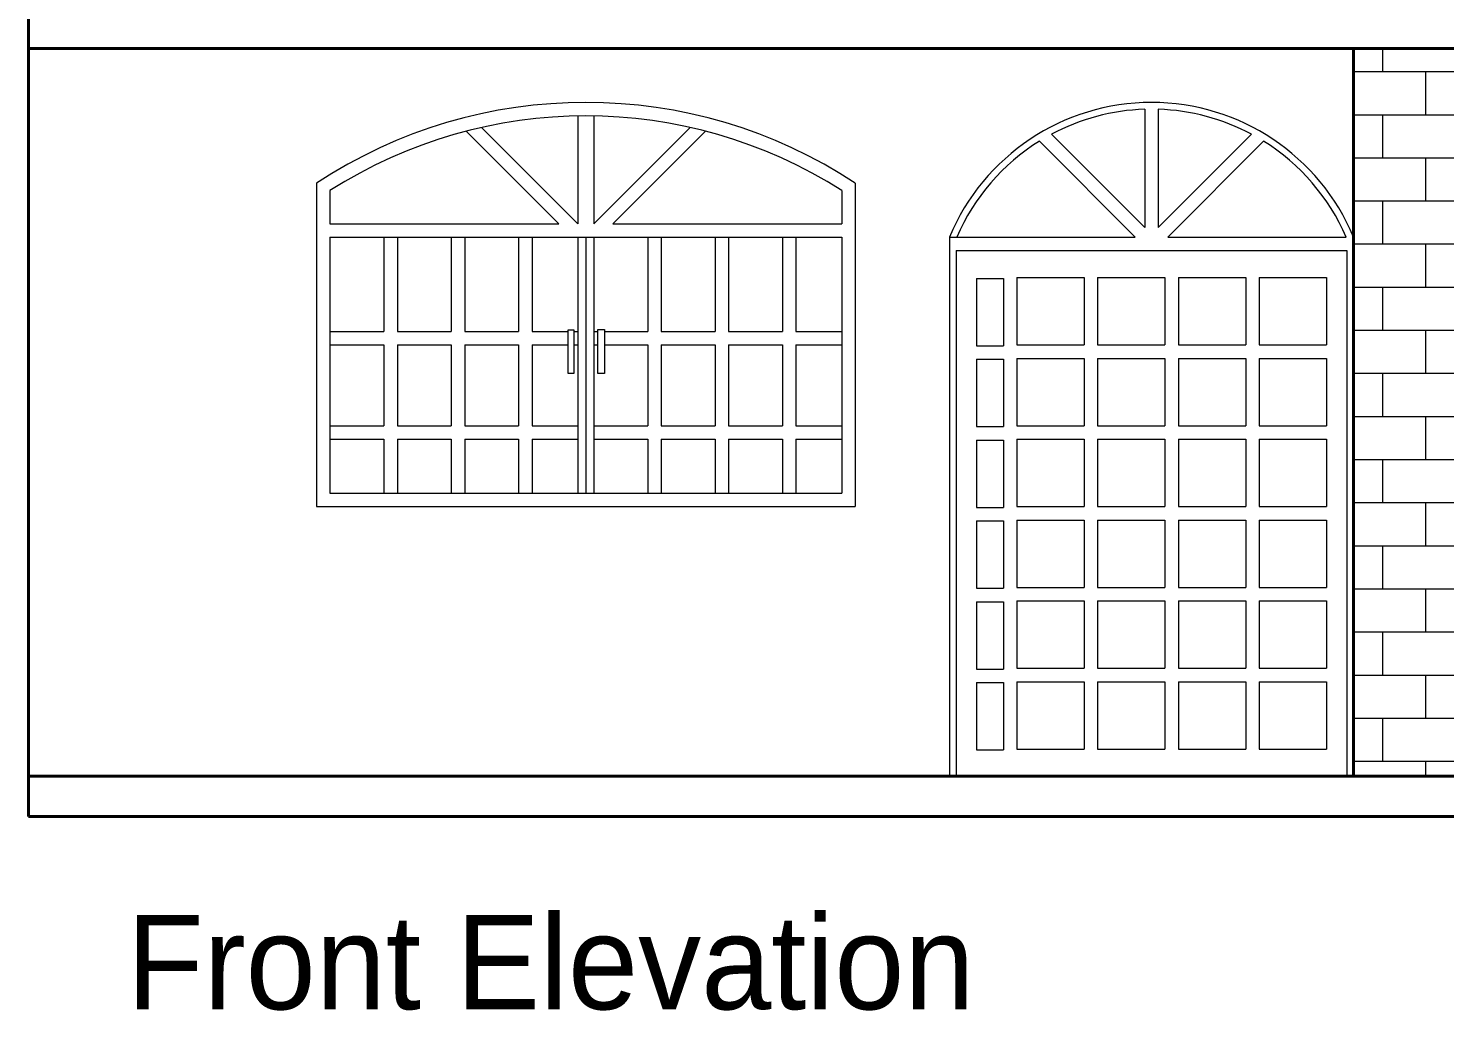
# Model space of a CAD drawing. Header units: inches. Extents: x -114 to 163, y -251 to 267.
# Drawn here: x 97.04 to 102.3, y 49.73 to 53.38 of the extents above; entities that cross this region are included whole.
import ezdxf

# ---------------------------------------------------------------- set-up
doc = ezdxf.new("R2010")
doc.units = ezdxf.units.IN
doc.header["$MEASUREMENT"] = 0
doc.layers.add('01-Text', color=250, linetype='Continuous')
doc.layers.add('DOOR WINDOW 1 75', color=7, linetype='Continuous', lineweight=9, true_color=0x666666)
doc.layers.add('HATCH A 1 75', color=7, linetype='Continuous', lineweight=0, true_color=0xdedede)
doc.layers.add('WALL 1 75', color=250, linetype='Continuous', lineweight=40)
doc.styles.add('SS Projects_75_notes', font='bahnschrift.ttf', dxfattribs={"height": 0.35})

msp = doc.modelspace()

# ---------------------------------------------------------------- hatches: boundary and pattern name
at = {"layer": 'HATCH A 1 75'}
h = msp.add_hatch(dxfattribs=at)
h.set_pattern_fill('AR-B816', color=256, scale=0.02, style=0)
h.set_pattern_definition([(0, (52.78625, 64.09909), (0, 0.16), []), (90, (52.78625, 64.09909), (-0.16, 0.16), [0.16, -0.16])])
h.paths.add_polyline_path([(101.9578, 50.6046), (102.4078, 50.6046), (102.4078, 53.3046), (101.9578, 53.3046)])

# ---------------------------------------------------------------- linework, layer by layer
at = {"layer": 'DOOR WINDOW 1 75'}
for p, q in [((101.1828, 53.1046), (101.1828, 53.1043)), ((101.1828, 53.0792), (101.1828, 52.64)), ((101.2328, 53.1046), (101.2328, 53.1043)), ((101.2328, 53.0792), (101.2328, 52.64)), ((99.0778, 52.6546), (98.7207, 53.0117)), ((99.0778, 53.0544), (99.0778, 52.6546)), ((99.1378, 53.0544), (99.1378, 52.6546)), ((99.1378, 52.6546), (99.4949, 53.0117)), ((99.0071, 52.6546), (98.6638, 52.9979)), ((99.2085, 52.6546), (99.5518, 52.9979)), ((101.1474, 52.6046), (100.7915, 52.9606)), ((101.1828, 52.64), (100.8363, 52.9865)), ((101.2328, 52.64), (101.5793, 52.9865)), ((101.2681, 52.6046), (101.6241, 52.9606)), ((98.1078, 52.8046), (98.1078, 51.6046)), ((100.1078, 52.8046), (100.1078, 51.6046)), ((98.1578, 52.7775), (98.1578, 52.6546)), ((100.0578, 52.7775), (100.0578, 52.6546)), ((98.1578, 52.6546), (99.0071, 52.6546)), ((99.2085, 52.6546), (100.0578, 52.6546)), ((98.1578, 52.6046), (100.0578, 52.6046)), ((98.1578, 52.6046), (98.1578, 51.6546)), ((98.3578, 52.6046), (98.3578, 52.2546)), ((98.4078, 52.6046), (98.4078, 52.2546)), ((98.6078, 52.6046), (98.6078, 52.2546)), ((98.6578, 52.6046), (98.6578, 52.2546)), ((98.8578, 52.6046), (98.8578, 52.2546)), ((98.9078, 52.6046), (98.9078, 52.2546)), ((99.0778, 52.6046), (99.0778, 51.6546)), ((99.1078, 52.6046), (99.1078, 51.6546)), ((99.1378, 52.6046), (99.1378, 51.6546)), ((99.3378, 52.6046), (99.3378, 52.2546)), ((99.3878, 52.6046), (99.3878, 52.2546)), ((99.5878, 52.6046), (99.5878, 52.2546)), ((99.6378, 52.6046), (99.6378, 52.2546)), ((99.8378, 52.6046), (99.8378, 52.2546)), ((99.8878, 52.6046), (99.8878, 52.2546)), ((100.0578, 52.6046), (100.0578, 51.6546)), ((100.4578, 52.6046), (101.1474, 52.6046)), ((100.4578, 52.6046), (100.4578, 50.6046)), ((101.2681, 52.6046), (101.9306, 52.6046)), ((100.4828, 52.5546), (101.9328, 52.5546)), ((100.4828, 52.5546), (100.4828, 50.6046)), ((101.9328, 52.5546), (101.9328, 50.6046)), ((100.5578, 52.4514), (100.5578, 52.2014)), ((100.5578, 52.4514), (100.6578, 52.4514)), ((100.6578, 52.4514), (100.6578, 52.2014)), ((100.7078, 52.4546), (100.7078, 52.2046)), ((100.7078, 52.4546), (100.9578, 52.4546)), ((100.9578, 52.4546), (100.9578, 52.2046)), ((101.0078, 52.4546), (101.0078, 52.2046)), ((101.0078, 52.4546), (101.2578, 52.4546)), ((101.2578, 52.4546), (101.2578, 52.2046)), ((101.3078, 52.4546), (101.3078, 52.2046)), ((101.3078, 52.4546), (101.5578, 52.4546)), ((101.5578, 52.4546), (101.5578, 52.2046)), ((101.6078, 52.4546), (101.8578, 52.4546)), ((101.6078, 52.4546), (101.6078, 52.2046)), ((101.8578, 52.4546), (101.8578, 52.2046)), ((98.1578, 52.2546), (98.3578, 52.2546)), ((98.4078, 52.2546), (98.6078, 52.2546)), ((98.6578, 52.2546), (98.8578, 52.2546)), ((98.9078, 52.2546), (99.0423, 52.2546)), ((99.0634, 52.2546), (99.0778, 52.2546)), ((99.1378, 52.2546), (99.1517, 52.2546)), ((99.1768, 52.2546), (99.3378, 52.2546)), ((99.3878, 52.2546), (99.5878, 52.2546)), ((99.6378, 52.2546), (99.8378, 52.2546)), ((99.8878, 52.2546), (100.0578, 52.2546)), ((98.1578, 52.2046), (98.3578, 52.2046)), ((98.3578, 52.2046), (98.3578, 51.9046)), ((98.4078, 52.2046), (98.6078, 52.2046)), ((98.4078, 52.2046), (98.4078, 51.9046)), ((98.6078, 52.2046), (98.6078, 51.9046)), ((98.6578, 52.2046), (98.8578, 52.2046)), ((98.6578, 52.2046), (98.6578, 51.9046)), ((98.8578, 52.2046), (98.8578, 51.9046)), ((98.9078, 52.2046), (99.0423, 52.2046)), ((98.9078, 52.2046), (98.9078, 51.9046)), ((99.0634, 52.2046), (99.0778, 52.2046)), ((99.1378, 52.2046), (99.1517, 52.2046)), ((99.1768, 52.2046), (99.3378, 52.2046)), ((99.3378, 52.2046), (99.3378, 51.9046)), ((99.3878, 52.2046), (99.5878, 52.2046)), ((99.3878, 52.2046), (99.3878, 51.9046)), ((99.5878, 52.2046), (99.5878, 51.9046)), ((99.6378, 52.2046), (99.8378, 52.2046)), ((99.6378, 52.2046), (99.6378, 51.9046)), ((99.8378, 52.2046), (99.8378, 51.9046)), ((99.8878, 52.2046), (100.0578, 52.2046)), ((99.8878, 52.2046), (99.8878, 51.9046)), ((100.5578, 52.2014), (100.6578, 52.2014)), ((100.7078, 52.2046), (100.9578, 52.2046)), ((101.0078, 52.2046), (101.2578, 52.2046)), ((101.3078, 52.2046), (101.5578, 52.2046)), ((101.6078, 52.2046), (101.8578, 52.2046)), ((100.5578, 52.1514), (100.5578, 51.9014)), ((100.5578, 52.1514), (100.6578, 52.1514)), ((100.6578, 52.1514), (100.6578, 51.9014)), ((100.7078, 52.1546), (100.7078, 51.9046)), ((100.7078, 52.1546), (100.9578, 52.1546)), ((100.9578, 52.1546), (100.9578, 51.9046)), ((101.0078, 52.1546), (101.0078, 51.9046)), ((101.0078, 52.1546), (101.2578, 52.1546)), ((101.2578, 52.1546), (101.2578, 51.9046)), ((101.3078, 52.1546), (101.3078, 51.9046)), ((101.3078, 52.1546), (101.5578, 52.1546)), ((101.5578, 52.1546), (101.5578, 51.9046)), ((101.6078, 52.1546), (101.8578, 52.1546)), ((101.6078, 52.1546), (101.6078, 51.9046)), ((101.8578, 52.1546), (101.8578, 51.9046)), ((98.1578, 51.9046), (98.3578, 51.9046)), ((98.4078, 51.9046), (98.6078, 51.9046)), ((98.6578, 51.9046), (98.8578, 51.9046)), ((98.9078, 51.9046), (99.0778, 51.9046)), ((99.1378, 51.9046), (99.3378, 51.9046)), ((99.3878, 51.9046), (99.5878, 51.9046)), ((99.6378, 51.9046), (99.8378, 51.9046)), ((99.8878, 51.9046), (100.0578, 51.9046)), ((100.7078, 51.9046), (100.9578, 51.9046)), ((101.0078, 51.9046), (101.2578, 51.9046)), ((101.3078, 51.9046), (101.5578, 51.9046)), ((101.6078, 51.9046), (101.8578, 51.9046)), ((98.1578, 51.8546), (98.3578, 51.8546)), ((98.3578, 51.8546), (98.3578, 51.6546)), ((98.4078, 51.8546), (98.6078, 51.8546)), ((98.4078, 51.8546), (98.4078, 51.6546)), ((98.6078, 51.8546), (98.6078, 51.6546)), ((98.6578, 51.8546), (98.8578, 51.8546)), ((98.6578, 51.8546), (98.6578, 51.6546)), ((98.8578, 51.8546), (98.8578, 51.6546)), ((98.9078, 51.8546), (99.0778, 51.8546)), ((98.9078, 51.8546), (98.9078, 51.6546)), ((99.1378, 51.8546), (99.3378, 51.8546)), ((99.3378, 51.8546), (99.3378, 51.6546)), ((99.3878, 51.8546), (99.5878, 51.8546)), ((99.3878, 51.8546), (99.3878, 51.6546)), ((99.5878, 51.8546), (99.5878, 51.6546)), ((99.6378, 51.8546), (99.8378, 51.8546)), ((99.6378, 51.8546), (99.6378, 51.6546)), ((99.8378, 51.8546), (99.8378, 51.6546)), ((99.8878, 51.8546), (100.0578, 51.8546)), ((99.8878, 51.8546), (99.8878, 51.6546)), ((100.5578, 51.9014), (100.6578, 51.9014)), ((100.5578, 51.8514), (100.5578, 51.6014)), ((100.5578, 51.8514), (100.6578, 51.8514)), ((100.6578, 51.8514), (100.6578, 51.6014)), ((100.7078, 51.8546), (100.7078, 51.6046)), ((100.7078, 51.8546), (100.9578, 51.8546)), ((100.9578, 51.8546), (100.9578, 51.6046)), ((101.0078, 51.8546), (101.0078, 51.6046)), ((101.0078, 51.8546), (101.2578, 51.8546)), ((101.2578, 51.8546), (101.2578, 51.6046)), ((101.3078, 51.8546), (101.3078, 51.6046)), ((101.3078, 51.8546), (101.5578, 51.8546)), ((101.5578, 51.8546), (101.5578, 51.6046)), ((101.6078, 51.8546), (101.8578, 51.8546)), ((101.6078, 51.8546), (101.6078, 51.6046)), ((101.8578, 51.8546), (101.8578, 51.6046)), ((98.1578, 51.6546), (100.0578, 51.6546)), ((98.1078, 51.6046), (100.1078, 51.6046)), ((100.5578, 51.6014), (100.6578, 51.6014)), ((100.7078, 51.6046), (100.9578, 51.6046)), ((101.0078, 51.6046), (101.2578, 51.6046)), ((101.3078, 51.6046), (101.5578, 51.6046)), ((101.6078, 51.6046), (101.8578, 51.6046)), ((100.5578, 51.5514), (100.5578, 51.3014)), ((100.5578, 51.5514), (100.6578, 51.5514)), ((100.6578, 51.5514), (100.6578, 51.3014)), ((100.7078, 51.5546), (100.7078, 51.3046)), ((100.7078, 51.5546), (100.9578, 51.5546)), ((100.9578, 51.5546), (100.9578, 51.3046)), ((101.0078, 51.5546), (101.0078, 51.3046)), ((101.0078, 51.5546), (101.2578, 51.5546)), ((101.2578, 51.5546), (101.2578, 51.3046)), ((101.3078, 51.5546), (101.3078, 51.3046)), ((101.3078, 51.5546), (101.5578, 51.5546)), ((101.5578, 51.5546), (101.5578, 51.3046)), ((101.6078, 51.5546), (101.8578, 51.5546)), ((101.6078, 51.5546), (101.6078, 51.3046)), ((101.8578, 51.5546), (101.8578, 51.3046)), ((100.5578, 51.3014), (100.6578, 51.3014)), ((100.7078, 51.3046), (100.9578, 51.3046)), ((101.0078, 51.3046), (101.2578, 51.3046)), ((101.3078, 51.3046), (101.5578, 51.3046)), ((101.6078, 51.3046), (101.8578, 51.3046)), ((100.5578, 51.2514), (100.5578, 51.0014)), ((100.5578, 51.2514), (100.6578, 51.2514)), ((100.6578, 51.2514), (100.6578, 51.0014)), ((100.7078, 51.2546), (100.7078, 51.0046)), ((100.7078, 51.2546), (100.9578, 51.2546)), ((100.9578, 51.2546), (100.9578, 51.0046)), ((101.0078, 51.2546), (101.0078, 51.0046)), ((101.0078, 51.2546), (101.2578, 51.2546)), ((101.2578, 51.2546), (101.2578, 51.0046)), ((101.3078, 51.2546), (101.3078, 51.0046)), ((101.3078, 51.2546), (101.5578, 51.2546)), ((101.5578, 51.2546), (101.5578, 51.0046)), ((101.6078, 51.2546), (101.8578, 51.2546)), ((101.6078, 51.2546), (101.6078, 51.0046)), ((101.8578, 51.2546), (101.8578, 51.0046)), ((100.5578, 51.0014), (100.6578, 51.0014)), ((100.7078, 51.0046), (100.9578, 51.0046)), ((101.0078, 51.0046), (101.2578, 51.0046)), ((101.3078, 51.0046), (101.5578, 51.0046)), ((101.6078, 51.0046), (101.8578, 51.0046)), ((100.5578, 50.9514), (100.5578, 50.7014)), ((100.5578, 50.9514), (100.6578, 50.9514)), ((100.6578, 50.9514), (100.6578, 50.7014)), ((100.7078, 50.9546), (100.7078, 50.7046)), ((100.7078, 50.9546), (100.9578, 50.9546)), ((100.9578, 50.9546), (100.9578, 50.7046)), ((101.0078, 50.9546), (101.0078, 50.7046)), ((101.0078, 50.9546), (101.2578, 50.9546)), ((101.2578, 50.9546), (101.2578, 50.7046)), ((101.3078, 50.9546), (101.3078, 50.7046)), ((101.3078, 50.9546), (101.5578, 50.9546)), ((101.5578, 50.9546), (101.5578, 50.7046)), ((101.6078, 50.9546), (101.6078, 50.7046)), ((101.6078, 50.9546), (101.8578, 50.9546)), ((101.8578, 50.9546), (101.8578, 50.7046)), ((100.5578, 50.7014), (100.6578, 50.7014)), ((100.7078, 50.7046), (100.9578, 50.7046)), ((101.0078, 50.7046), (101.2578, 50.7046)), ((101.3078, 50.7046), (101.5578, 50.7046)), ((101.6078, 50.7046), (101.8578, 50.7046))]:
    msp.add_line(p, q, dxfattribs=at)
for points in [[(99.0423, 52.2605), (99.0634, 52.2605), (99.0634, 52.0982), (99.0423, 52.0982)], [(99.1517, 52.2615), (99.1768, 52.2615), (99.1768, 52.0982), (99.1517, 52.0982)]]:
    msp.add_lwpolyline(points, close=True, dxfattribs=at)
for centre, radius, start, end in [((99.1078, 51.288), 1.8167, 56.6013, 123.3987), ((101.2078, 52.2921), 0.8125, 22.6199, 157.3801), ((101.2078, 52.2921), 0.7875, 91.8192, 118.1483), ((101.2078, 52.2921), 0.7875, 61.8517, 88.1808), ((99.1078, 51.288), 1.7667, 57.4701, 122.5299), ((101.2078, 52.2921), 0.7875, 121.9145, 156.6201), ((101.2078, 52.2921), 0.7875, 23.3799, 58.0855)]:
    msp.add_arc(centre, radius, start, end, dxfattribs=at)
at = {"layer": 'WALL 1 75'}
for p, q in [((97.0378, 57.8046), (97.0378, 50.4546)), ((97.0378, 53.3046), (108.7778, 53.3046)), ((101.9578, 53.3046), (101.9578, 50.6046)), ((97.0378, 50.6046), (108.7778, 50.6046)), ((97.0378, 50.4546), (108.7778, 50.4546))]:
    msp.add_line(p, q, dxfattribs=at)

# ---------------------------------------------------------------- texts
at = {"layer": '01-Text', "insert": (97.4029, 50.0887), "char_height": 0.35, "attachment_point": 1, "style": 'SS Projects_75_notes'}
msp.add_mtext_dynamic_manual_height_columns('Front Elevation', width=6.348544, gutter_width=1.5, heights=[0], dxfattribs=at)

doc.saveas('drawing.dxf')
